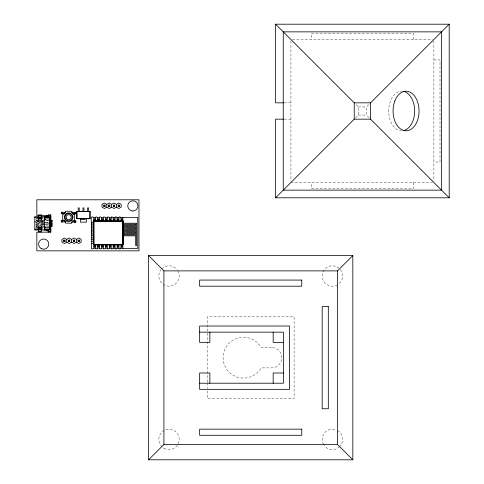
<?xml version="1.0" encoding="UTF-8"?>
<svg xmlns="http://www.w3.org/2000/svg" width="484" height="484" viewBox="0 0 484 484"><rect width="100%" height="100%" fill="white"/><g stroke="black" fill="none" stroke-linecap="round" stroke-linejoin="round"><path stroke-width="0.36" stroke-dasharray="2.42 1.81" d="M355.661 117.739L358.317 115.083L358.317 106.916L355.135 103.733M369.141 117.739L366.485 115.083L366.485 106.916L369.667 103.733M37.159 227.94L37.77 227.855M36.742 220.256L37.244 220.256M36.941 220.777L37.244 220.783M36.742 224.969L37.244 224.969M36.742 225.84L37.244 225.846M37.056 226.367L36.742 226.367L37.244 226.367M292.378 39.519L432.424 39.519M433.882 59.943L440.01 59.943L440.01 162.055L433.882 162.055M284.356 102.832L290.92 102.832M358.317 106.916L366.485 106.916M358.317 115.083L366.485 115.083M284.356 119.167L290.92 119.167M290.92 182.48L432.424 182.48M42.35 217.286L44.582 217.286M37.45 218.943L36.022 218.943L36.022 221.127M42.441 218.943L43.869 218.943M36.022 220.256L37.758 220.256M46.416 220.256L48.642 220.256M36.022 220.783L37.758 220.783M46.416 220.783L48.642 220.783M37.244 221.563L38.641 221.563M41.436 221.563L43.53 221.563L43.53 225.06L36.548 225.06L36.548 224.449M37.274 221.654L38.992 221.654M41.66 221.654L43.85 221.654M37.244 221.829L40.039 221.829M41.672 221.829L42.834 221.829L42.834 224.794L41.672 224.794M37.274 222.174L38.992 222.174M41.66 222.174L43.85 222.174M41.66 223.051L43.85 223.051M41.66 223.572L43.85 223.572M41.66 224.449L43.85 224.449M36.548 224.794L40.039 224.794M36.022 224.969L43.85 224.969M36.022 225.84L37.758 225.846M46.416 225.846L48.642 225.846M36.022 226.367L37.758 226.367M46.416 226.367L49.38 226.367M37.45 227.68L36.022 227.68L36.022 224.443M42.441 227.68L43.869 227.68M37.159 218.683L37.77 218.774M433.882 40.977L433.882 181.022M413.457 39.519L413.457 33.39L311.345 33.39L311.345 39.519M413.457 182.48L413.457 188.609L311.345 188.609L311.345 182.48M290.92 41.025L290.92 180.974M207.309 382.039L207.309 316.839L294.109 316.839L294.109 398.532L207.309 398.532L207.309 388.785M207.309 382.79L207.309 388.035M122.101 223.227L122.101 224.201M42.659 217.376L42.659 219.119M42.659 227.504L42.659 229.253M36.548 217.376L36.548 219.119M36.548 220.256L36.548 220.783M36.548 225.846L36.548 226.367M36.548 227.504L36.548 229.253M401.69 130.807A19.808 12.995 90 0 1 388.7 110.999A19.808 12.995 90 0 1 401.69 91.186M177.858 270.883A10.212 10.212 0 0 1 175.232 284.09A10.212 10.212 0 0 1 161.789 283.213A10.212 10.212 0 0 1 160.912 269.776M161.789 268.771A10.212 10.212 0 0 1 177.114 269.776M337.505 284.834A10.212 10.212 0 0 1 322.193 276.213A10.212 10.212 0 0 1 337.118 266.932A10.212 10.212 0 0 1 338.068 284.483M337.505 430.53A10.212 10.212 0 0 1 340.077 446.109M339.623 446.599A10.212 10.212 0 0 1 323.905 445.05M323.554 444.481A10.212 10.212 0 0 1 336.307 429.943M271.639 347.47L261.172 347.47A20.425 20.425 0 0 0 230.36 342.037A20.425 20.425 0 0 0 230.36 373.327A20.425 20.425 0 0 0 261.172 367.894L271.639 367.894A10.212 10.212 0 0 0 281.851 357.682A10.212 10.212 0 0 0 271.639 347.47M163.907 448.22A10.212 10.212 0 0 0 179.225 439.375A10.212 10.212 0 0 0 163.907 430.53A10.212 10.212 0 0 0 163.907 448.22"/><path stroke-width="0.73" d="M76.339 242.151L78.735 243.537L81.13 242.157L81.137 239.392L78.741 238.007L76.345 239.386L76.339 242.151L73.943 243.531L71.547 242.145L69.151 243.537L66.756 242.151L66.762 239.386L69.158 238.007L71.553 239.392M71.547 242.157L71.553 239.38L73.949 238.001L76.345 239.386M106.813 207.128L106.813 204.363L104.417 202.971L102.021 204.357L102.015 207.122L104.411 208.507L106.813 207.128L109.203 208.513L111.604 207.134L113.994 208.507L116.396 207.128L118.792 208.513L121.188 207.134L121.188 204.369L118.798 202.984L116.396 204.363L114.006 202.971L111.604 204.357L109.215 202.984L106.813 204.363M111.604 207.134L111.604 204.357M116.396 207.128L116.396 204.363M61.698 221.86L61.722 220.716M61.867 213.426L61.891 212.282M61.807 221.866L61.837 220.722M61.976 213.426L62.006 212.282M62.321 213.438L62.345 212.294M62.152 221.872L62.176 220.728M62.436 213.438L62.46 212.294M62.267 221.872L62.291 220.734M63.561 220.19L65.461 222.174M63.7 214.025L65.685 212.113M73.622 220.414L71.638 222.313M73.762 214.237L71.856 212.252M74.838 222.156L74.869 221.013M75.044 213.716L75.074 212.573M74.953 222.156L74.984 221.013M75.159 213.722L75.189 212.579M75.298 222.162L75.322 221.019M75.504 213.728L75.528 212.585M75.413 222.168L75.437 221.025M75.619 213.728L75.643 212.585M123.033 244.438L122.875 244.825L123.087 221.103L123.226 221.4L93.606 221.146L122.875 221.013L123.226 221.4L122.839 221.013L123.087 244.735L123.226 244.438L93.521 244.438L93.654 244.735L123.087 244.735L123.051 221.079L123.22 244.505L122.839 244.819L123.202 244.438M123.172 244.523L93.902 244.505L93.835 244.819L93.902 244.438C93.509 244.698 94.011 244.862 93.539 244.438L93.527 221.376L93.89 221.013L93.89 244.825L93.672 221.091L93.521 244.462L93.848 244.813L122.9 244.722L123.202 221.4M93.763 221.061C93.86 221.442 93.587 220.916 93.854 221.394M123.117 221.146L93.817 221.091L123.033 221.4M93.527 221.376L93.902 221.4L93.648 221.14M123.105 221.291L122.839 221.061L123.172 221.218M93.575 221.291L93.902 221.4M122.978 221.109L122.839 221.4L123.099 221.212M122.906 221.4L122.839 221.031L122.845 221.351L93.902 221.333M123.136 244.438L123.081 244.729M93.606 244.692L93.769 221.4M93.527 244.462L93.896 244.577M93.842 244.505L93.715 244.559M64.989 240.143L63.737 241.389L63.737 240.143L64.989 240.143L64.989 241.389L63.737 241.389M69.781 240.149L68.528 241.395L68.528 240.149L69.781 240.149L69.781 241.395L68.528 241.395M105.04 205.113L103.788 206.365L103.788 205.113L105.04 205.113L105.04 206.365L103.788 206.365M74.572 240.143L73.32 241.389L73.32 240.143L74.572 240.143L74.572 241.389L73.32 241.389M109.832 205.119L108.585 206.372L108.585 205.119L109.832 205.119L109.832 206.372L108.585 206.372M79.364 240.149L78.112 241.395L78.112 240.149L79.364 240.149L79.364 241.395L78.112 241.395M114.623 205.113L113.377 206.365L113.377 205.113L114.623 205.113L114.623 206.365L113.377 206.365M119.421 205.119L118.169 206.372L118.169 205.119L119.421 205.119L119.421 206.372L118.169 206.372M76.793 218.659L90.066 218.659L90.066 211.387L76.793 211.387L76.793 218.659L90.066 218.659M76.793 211.387L90.066 211.387M275.602 197.799L354.234 119.167L354.234 102.832L275.602 24.2L449.2 24.2L449.2 197.799L275.602 197.799L275.602 119.167L283.624 119.167M354.234 102.832L370.569 102.832L449.2 24.2M148.588 459.8L163.907 444.481L163.907 270.883L148.588 255.564L352.824 255.564L352.824 459.8L148.588 459.8L148.588 255.564M163.907 270.883L337.505 270.883L352.824 255.564M122.918 244.487L93.805 244.674M66.756 242.151L64.36 243.531L61.964 242.145L61.97 239.38L64.366 238.001L66.762 239.386M283.624 102.832L275.602 102.832L275.602 24.2M354.234 119.167L370.569 119.167L449.2 197.799M50.1 215.592L36.844 215.592L36.844 199.783L138.962 199.783L138.962 250.845L36.844 250.845L36.844 232.175L50.838 232.175L50.868 214.666L50.209 214.666A0.653 0.653 0 0 1 49.556 215.319A0.653 0.653 0 0 1 48.902 214.666L48.249 214.666L48.249 217.286L44.589 217.286M48.684 215.803L46.676 215.803L46.676 216.499L48.684 216.499M39.252 216.59L34.8 216.59L34.8 230.021L39.252 230.033M40.735 216.59L50.868 216.59M38.29 217.286L41.842 217.286M49.646 217.286L50.868 217.286M37.903 217.376L41.981 217.376M34.8 217.461L38.29 217.461M44.582 217.546L49.646 217.546L49.646 229.077L44.582 229.077M37.77 217.721L41.963 217.721M49.822 217.721L50.517 217.721M37.77 218.774L41.963 218.774M49.822 218.774L50.517 218.774M38.163 218.943L41.727 218.943M44.582 218.943L49.646 218.943M49.822 219.119L50.517 219.119M80.368 219.579L85.456 219.669M44.582 220.432L41.612 220.432L41.612 216.59M34.8 221.914L36.548 221.914L36.548 223.312L39.343 223.312L39.343 221.914L41.086 221.914M91.27 222.259L93.206 222.259L93.206 224.201L91.27 224.201M44.582 222.44L48.073 222.44L48.073 224.183L44.582 224.183M122.827 223.227L136.639 223.227L136.639 226.137L126.947 226.137L126.947 227.105L136.639 227.105L136.639 230.015L126.947 230.015L126.947 230.983L136.639 230.983L136.639 233.887L126.947 233.887L126.947 234.855L136.639 234.855L136.639 245.515L135.671 245.515L135.671 235.829L125.979 235.829L125.979 232.919L135.671 232.919L135.671 231.951L125.979 231.951L125.979 229.041L135.671 229.041L135.671 228.073L125.979 228.073L125.979 225.169L135.671 225.169L135.671 224.201L125.011 224.201L125.011 235.829L124.043 235.829L124.043 224.201L123.226 224.201M44.582 226.191L41.612 226.191L41.612 230.033M91.27 226.137L93.206 226.137L93.206 228.073L91.27 228.073M37.903 227.504L41.981 227.504M49.822 227.504L50.517 227.504M38.163 227.68L41.727 227.68M44.582 227.68L49.646 227.68M37.77 227.855L41.963 227.855M49.822 227.855L50.517 227.855M37.77 228.902L41.963 228.902M49.822 228.902L50.517 228.902M34.8 229.162L38.29 229.162M37.903 229.253L41.981 229.253M38.29 229.337L41.842 229.337M43.965 229.337L50.868 229.337M40.735 230.033L50.868 230.033M91.27 230.015L93.206 230.015L93.206 231.951L91.27 231.951M48.684 230.124L46.676 230.124L46.676 230.82L48.684 230.82M50.868 231.957L50.209 231.957A0.653 0.653 0 0 0 49.556 231.304A0.653 0.653 0 0 0 48.902 231.957L48.249 231.957L48.249 229.337M91.27 233.887L93.206 233.887L93.206 235.829L91.27 235.829M91.27 237.765L93.206 237.765L93.206 239.701L91.27 239.701M91.27 241.637L93.206 241.637L93.206 243.579L91.27 243.579M199.65 332.157L283.382 332.157L283.382 383.213L199.65 383.213M283.382 342.363L273.17 342.363L273.17 332.157M283.382 373.001L273.17 373.001L273.17 383.213M163.907 444.481L337.505 444.481L352.824 459.8M63.894 220.764L61.262 220.71L61.238 221.853L65.007 221.938M73.265 220.976L75.897 221.031L75.867 222.174L72.098 222.096M118.169 205.119L119.421 206.372M113.377 205.113L114.623 206.365M108.585 205.119L109.832 206.372M103.788 205.113L105.04 206.365M78.112 240.149L79.364 241.395M73.32 240.143L74.572 241.389M68.528 240.149L69.781 241.395M63.737 240.143L64.989 241.389M370.569 102.832L370.569 119.167M337.505 270.883L337.505 444.481M209.862 332.157L209.862 342.363L199.65 342.363L199.65 326.028L289.511 326.028L289.511 389.342L199.65 389.342L199.65 373.001L209.862 373.001L209.862 383.213M122.857 217.413L122.857 220.323L120.921 220.323L120.921 217.413M122.857 248.425L122.857 245.515L120.921 245.515L120.921 248.425M118.979 217.413L118.979 220.323L117.043 220.323L117.043 217.413M118.979 248.425L118.979 245.515L117.043 245.515L117.043 248.425M115.107 217.413L115.107 220.323L113.165 220.323L113.165 217.413M115.107 248.425L115.107 245.515L113.165 245.515L113.165 248.425M111.229 217.413L111.229 220.323L109.293 220.323L109.293 217.413M111.229 248.425L111.229 245.515L109.293 245.515L109.293 248.425M107.351 217.413L107.351 220.323L105.415 220.323L105.415 217.413M107.351 248.425L107.351 245.515L105.415 245.515L105.415 248.425M103.479 217.413L103.479 220.323L101.537 220.323L101.537 217.413M103.479 248.425L103.479 245.515L101.537 245.515L101.537 248.425M99.601 217.413L99.601 220.323L97.665 220.323L97.665 217.413M99.601 248.425L99.601 245.515L97.665 245.515L97.665 248.425M95.723 217.413L95.723 220.323L93.787 220.323L93.787 217.413M95.723 248.425L95.723 245.515L93.787 245.515L93.787 248.425M89.909 211.55L89.909 218.496M88.651 211.387L88.651 207.914L87.61 207.914L87.61 211.387M86.497 218.659L86.497 222.132L80.368 222.132L80.368 218.659M83.95 211.387L83.95 207.914L82.915 207.914L82.915 211.387M79.255 211.387L79.255 207.914L78.214 207.914L78.214 211.387M76.956 211.55L76.956 218.496M50.517 217.159L50.517 229.47M49.822 217.159L49.822 229.47M47.898 216.59L47.898 217.286M47.898 229.337L47.898 230.033M47.371 215.803L47.371 216.499M47.371 230.124L47.371 230.82M45.278 229.077L45.278 230.033M44.927 216.59L44.927 217.286M44.927 229.337L44.927 230.033M44.582 216.59L44.582 230.033M41.261 217.286L41.261 214.666L40.608 214.666A0.653 0.653 0 0 1 39.954 215.319A0.653 0.653 0 0 1 39.295 214.666L38.641 214.666L38.641 217.286M41.261 229.337L41.261 231.957L40.608 231.957A0.653 0.653 0 0 0 39.954 231.304A0.653 0.653 0 0 0 39.295 231.957L38.641 231.957L38.641 229.337M38.29 216.657L38.29 220.516L41.086 220.516L41.086 226.107L38.29 226.107L38.29 230.033M403.729 91.434A19.808 12.995 90 0 1 414.685 110.999A19.808 12.995 90 0 1 403.729 130.565M61.432 212.27L61.407 213.414L64.039 213.474L65.207 212.355L61.432 212.27M62.787 214.007L62.648 220.166L63.791 220.19L65.467 221.944L65.443 223.088L71.614 223.227L71.638 222.083L73.393 220.408L74.536 220.432L74.675 214.261L73.532 214.231L71.856 212.482L71.88 211.339L65.709 211.199L65.679 212.343L63.93 214.031L62.787 214.007M76.103 212.597L76.073 213.74L73.447 213.68L72.328 212.512L76.103 212.597M91.851 223.227C90.302 224.528 92.456 226.585 91.367 227.68C92.256 230.215 90.974 232.151 91.712 234.486C91.379 239.138 91.96 242.986 91.27 248.425C92.353 250.434 94.828 246.58 95.336 248.425C96.588 250.343 98.579 246.592 99.214 248.425C100.466 250.343 102.457 246.592 103.092 248.425C104.344 250.343 106.335 246.592 106.964 248.425C108.216 250.343 110.207 246.592 110.842 248.425C112.094 250.343 114.085 246.592 114.72 248.425C115.972 250.343 117.957 246.592 118.592 248.425C119.844 250.343 121.835 246.592 122.47 248.425L137.777 248.425L137.777 217.413L122.47 217.413C121.835 219.246 119.844 215.495 118.592 217.413C117.957 219.246 115.972 215.495 114.72 217.413C114.085 219.246 112.094 215.495 110.842 217.413C110.207 219.246 108.216 215.495 106.964 217.413C106.335 219.246 104.344 215.495 103.092 217.413C102.457 219.246 100.466 215.495 99.214 217.413C98.579 219.246 96.588 215.495 95.336 217.413C94.828 219.258 92.353 215.404 91.27 217.413L91.27 222.646L91.851 223.227M94.18 219.252C95.088 221.406 95.765 217.534 94.18 219.252M94.18 246.386C95.088 248.54 95.765 244.668 94.18 246.386M98.058 219.252C98.96 221.406 99.643 217.534 98.058 219.252M98.058 246.386C98.96 248.54 99.643 244.668 98.058 246.386M101.936 219.252C102.838 221.406 103.522 217.534 101.936 219.252M101.936 246.386C102.838 248.54 103.522 244.668 101.936 246.386M105.808 219.252C106.716 221.406 107.394 217.534 105.808 219.252M105.808 246.386C106.716 248.54 107.394 244.668 105.808 246.386M109.687 219.252C110.588 221.406 111.272 217.534 109.687 219.252M109.687 246.386C110.588 248.54 111.272 244.668 109.687 246.386M113.565 219.252C114.466 221.406 115.15 217.534 113.565 219.252M113.565 246.386C114.466 248.54 115.15 244.668 113.565 246.386M117.437 219.252C118.344 221.406 119.022 217.534 117.437 219.252M117.437 246.386C118.344 248.54 119.022 244.668 117.437 246.386M121.315 219.252C122.216 221.406 122.9 217.534 121.315 219.252M121.315 246.386C122.216 248.54 122.9 244.668 121.315 246.386M44.595 219.337C45.242 221.333 46.155 217.921 44.595 219.337M44.595 227.02C45.242 229.017 46.155 225.604 44.595 227.02M441.541 31.859L283.261 31.859L283.261 190.139L441.541 190.139L441.541 31.859M52.09 220.256L49.38 220.256L49.38 220.783L52.09 220.783L52.09 220.256M52.09 221.654L49.38 221.654L49.38 222.174L52.09 222.174L52.09 221.654M52.09 223.051L49.38 223.051L49.38 223.572L52.09 223.572L52.09 223.051M52.09 224.449L49.38 224.449L49.38 224.969L52.09 224.969L52.09 224.449M52.09 225.846L49.38 225.846L49.38 226.367L52.09 226.367L52.09 225.846M301.762 280.073L199.65 280.073L199.65 286.201L301.762 286.201L301.762 280.073M328.315 306.626L322.187 306.626L322.187 408.744L328.315 408.744L328.315 306.626M301.762 429.163L199.65 429.163L199.65 435.291L301.762 435.291L301.762 429.163M133.015 211.018L131.69 210.885A5.106 5.106 0 0 1 128.847 202.754A5.106 5.106 0 0 1 137.414 203.613A5.106 5.106 0 0 1 133.015 211.018M66.453 218.423L66.217 217.812A2.517 2.517 0 0 1 69.151 214.745A2.517 2.517 0 0 1 70.688 218.701A2.517 2.517 0 0 1 66.453 218.423M394.805 101.095A19.808 12.995 90 0 0 406.058 130.807A19.808 12.995 90 0 0 417.311 101.095A19.808 12.995 90 0 0 394.805 101.095M41.134 248.51A5.106 5.106 0 0 0 48.793 244.087A5.106 5.106 0 0 0 41.134 239.671A5.106 5.106 0 0 0 41.134 248.51M66.405 220.928A4.344 4.344 0 0 0 73.005 217.31A4.344 4.344 0 0 0 66.574 213.402A4.344 4.344 0 0 0 66.405 220.928M66.762 220.341A3.66 3.66 0 0 0 72.316 217.292A3.66 3.66 0 0 0 66.901 214.007A3.66 3.66 0 0 0 66.762 220.341"/></g></svg>
